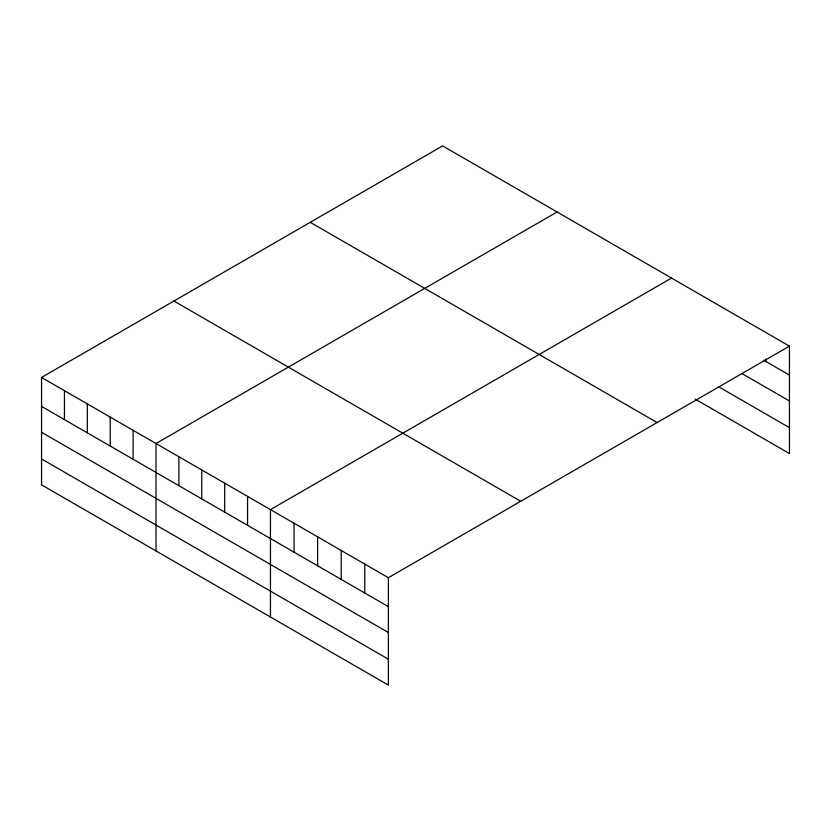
<?xml version="1.0" encoding="UTF-8"?>
<svg xmlns="http://www.w3.org/2000/svg" width="831" height="831" viewBox="0 0 831 831"><rect width="100%" height="100%" fill="white"/><g stroke="black" fill="none" stroke-linecap="round" stroke-linejoin="round"><path stroke-width="1.25" d="M41.55 377.451L388.378 577.701L388.378 685.097L41.55 484.857L41.55 377.451L442.622 145.903L789.45 346.143L789.45 453.549L695.111 399.077M557.071 211.978L156.01 443.536L156.01 550.943M671.531 278.063L270.459 509.611L270.459 617.018M388.378 577.701L789.45 346.143M763.616 360.166L789.45 375.082M742.28 373.742L789.45 400.978M718.701 386.799L789.45 427.653M310.264 222.313L657.103 422.553M173.897 301.04L520.736 501.28M41.55 406.401L388.378 606.64M41.55 432.286L388.378 632.526M41.55 458.961L388.378 659.212M765.87 358.95L765.87 361.464M364.799 564.083L364.799 593.022M341.209 550.465L341.209 579.404M317.629 536.847L317.629 565.786M294.039 523.229L294.039 552.168M247.565 496.398L247.565 525.337M224.682 483.185L224.682 512.125M201.788 469.962L201.788 498.912M178.894 456.749L178.894 485.688M133.116 430.323L133.116 459.263M110.222 417.1L110.222 446.039M87.328 403.887L87.328 432.826M64.444 390.674L64.444 419.613"/></g></svg>
